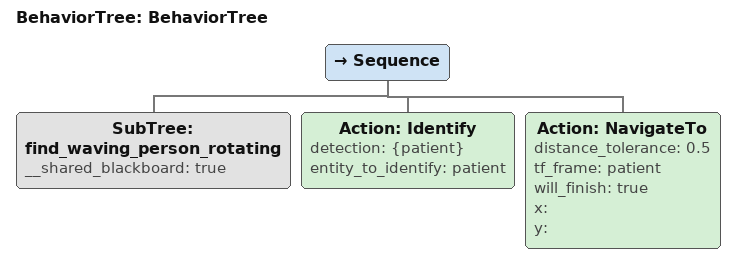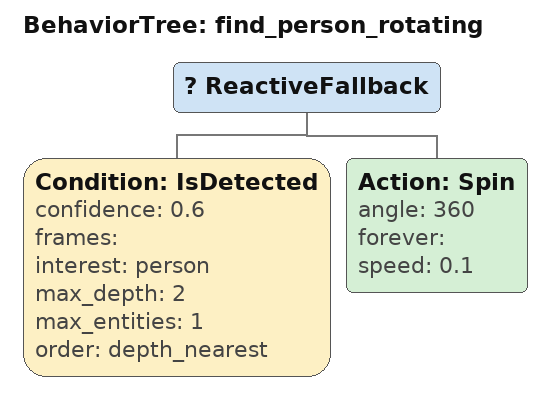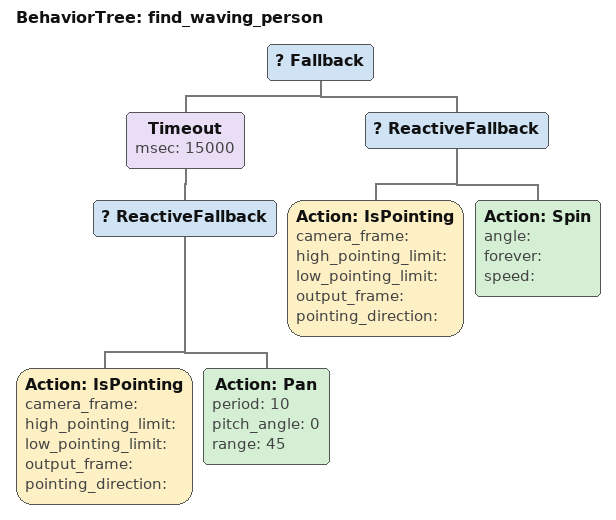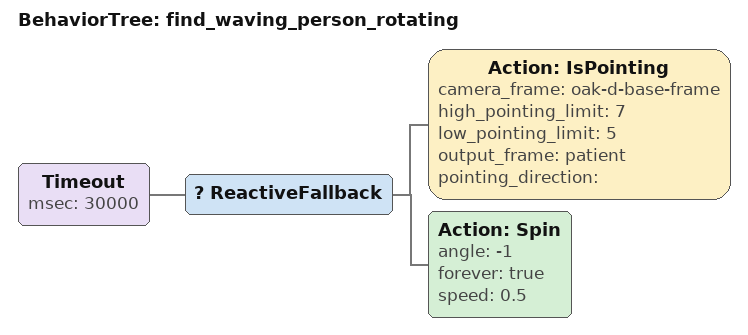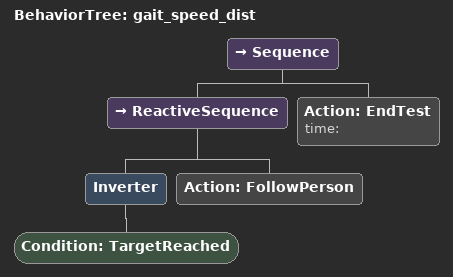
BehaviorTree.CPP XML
<?xml version="1.0"?>
<root main_tree_to_execute="BehaviorTree">
    <BehaviorTree ID="BehaviorTree">
        <Sequence>
            <SubTree ID="find_waving_person_rotating" __shared_blackboard="true"/>
            <Action ID="Identify" detection="{patient}" entity_to_identify="patient"/>
            <Action ID="NavigateTo" distance_tolerance="0.5" tf_frame="patient" will_finish="true" x="" y=""/>
        </Sequence>
    </BehaviorTree>
    <BehaviorTree ID="find_person_rotating">
        <ReactiveFallback>
            <Condition ID="IsDetected" confidence="0.6" frames="" interest="person" max_depth="2" max_entities="1" order="depth_nearest"/>
            <Action ID="Spin" angle="360" forever="" speed="0.1"/>
        </ReactiveFallback>
    </BehaviorTree>
    <BehaviorTree ID="find_waving_person">
        <Fallback>
            <Timeout msec="15000">
                <ReactiveFallback>
                    <Action ID="IsPointing" camera_frame="" high_pointing_limit="" low_pointing_limit="" output_frame="" pointing_direction=""/>
                    <Action ID="Pan" period="10" pitch_angle="0" range="45"/>
                </ReactiveFallback>
            </Timeout>
            <ReactiveFallback>
                <Action ID="IsPointing" camera_frame="" high_pointing_limit="" low_pointing_limit="" output_frame="" pointing_direction=""/>
                <Action ID="Spin" angle="" forever="" speed=""/>
            </ReactiveFallback>
        </Fallback>
    </BehaviorTree>
    <BehaviorTree ID="find_waving_person_rotating">
        <Timeout msec="30000">
            <ReactiveFallback>
                <Action ID="IsPointing" camera_frame="oak-d-base-frame" high_pointing_limit="7" low_pointing_limit="5" output_frame="patient" pointing_direction=""/>
                <Action ID="Spin" angle="-1" forever="true" speed="0.5"/>
            </ReactiveFallback>
        </Timeout>
    </BehaviorTree>
    <BehaviorTree ID="gait_speed_dist">
        <Sequence>
            <ReactiveSequence>
                <Inverter>
                    <Condition ID="TargetReached"/>
                </Inverter>
                <Action ID="FollowPerson"/>
            </ReactiveSequence>
            <Action ID="EndTest" time=""/>
        </Sequence>
    </BehaviorTree>
</root>
